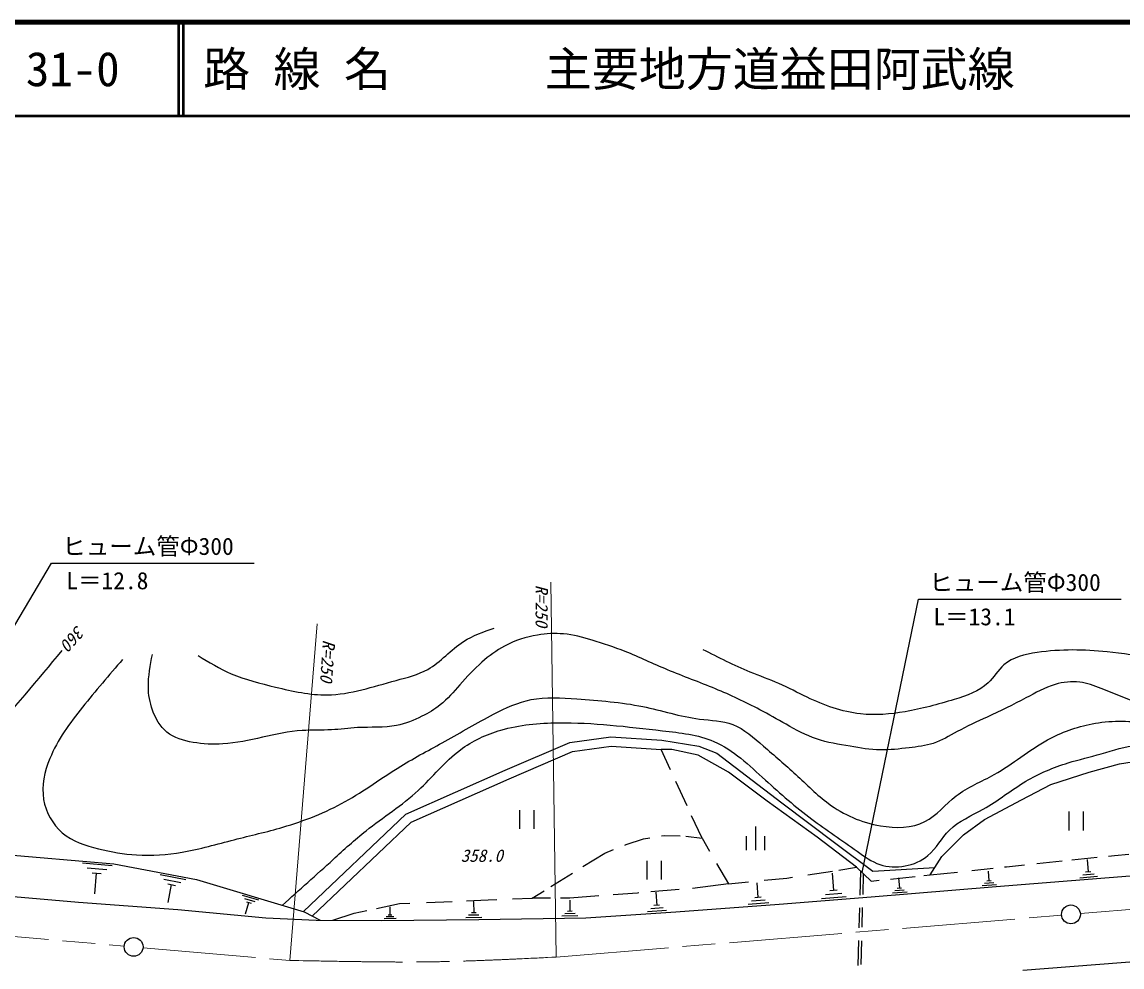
# Model space of a CAD drawing. Units: millimetres, scale not verified. Extents: x 40000 to 680000, y 20000 to 380000.
# Drawn here: x 161105 to 278160, y 279444 to 380000 of the extents above; entities that cross this region are included whole.
import ezdxf
from ezdxf.enums import TextEntityAlignment as Align

# ---------------------------------------------------------------- set-up
doc = ezdxf.new("R2010")
doc.units = ezdxf.units.MM
doc.header["$LTSCALE"] = 1000
doc.linetypes.add('CHAIN', pattern=[18.5, 12, -1.5, 3.5, -1.5])
for name, color, linetype, lineweight in [('M-BGD', 7, 'Continuous', 25), ('M-BMK', 2, 'CHAIN', 13), ('M-BMK-SRVR', 3, 'Continuous', 25), ('M-STR-HTXT', 7, 'Continuous', 13), ('M-STR-STR3', 7, 'Continuous', 25), ('M-TTL', 2, 'Continuous', 140), ('M-TTL-LINE', 7, 'Continuous', 50), ('M-TTL-TXT', 7, 'Continuous', 13)]:
    doc.layers.add(name, color=color, linetype=linetype, lineweight=lineweight)
doc.styles.add('ＭＳ ゴシック', font='')
doc.styles.get('ＭＳ ゴシック').set_extended_font_data('MS Gothic')

msp = doc.modelspace()

# ---------------------------------------------------------------- linework, layer by layer
at = {"layer": 'M-BGD'}
for p, q in [((212530, 300374), (219404, 303342)), ((219404, 303342), (223779, 303936)), ((223779, 303936), (229194, 303574)), ((229194, 303574), (233129, 302939)), ((212930, 299457), (219674, 302369)), ((219674, 302369), (223813, 302931)), ((223813, 302931), (229127, 302576)), ((230263, 302576), (229127, 302576)), ((230115, 300429), (229127, 302576)), ((233067, 301998), (230263, 302576)), ((233129, 302939), (235044, 302183)), ((235044, 302183), (241954, 296909)), ((236272, 300173), (233067, 301998)), ((274683, 300166), (277880, 301050)), ((277880, 301050), (281213, 301595)), ((201945, 295704), (212530, 300374)), ((240412, 297101), (236272, 300173)), ((270602, 298874), (274683, 300166)), ((202508, 294859), (212930, 299457)), ((231872, 296610), (230683, 299195)), ((267473, 297241), (270602, 298874)), ((245709, 293273), (240412, 297101)), ((241954, 296909), (247718, 292575)), ((263527, 295132), (267473, 297241)), ((191050, 285354), (201945, 295704)), ((214075, 294144), (214075, 296144)), ((215575, 296144), (215575, 294144)), ((233468, 293140), (232362, 295544)), ((261283, 293500), (263527, 295132)), ((272545, 293981), (272545, 295981)), ((274045, 295981), (274045, 293981)), ((191992, 284869), (202508, 294859)), ((239164, 294379), (239164, 291879)), ((225411, 292472), (227236, 293095)), ((227236, 293095), (227906, 293203)), ((229149, 293401), (229462, 293451)), ((229462, 293451), (231128, 293386)), ((231732, 293362), (233468, 293140)), ((233468, 293140), (234260, 291769)), ((238164, 293379), (238164, 291879)), ((240164, 291879), (240164, 293379)), ((249893, 290069), (245709, 293273)), ((258970, 291187), (261283, 293500)), ((156304, 291690), (170881, 290436)), ((220776, 290123), (223109, 291573)), ((223109, 291573), (224031, 291933)), ((225267, 292416), (225411, 292472)), ((247718, 292575), (251643, 289631)), ((167535, 290527), (170705, 290247)), ((170881, 290436), (179663, 288749)), ((227631, 288755), (227631, 290755)), ((229131, 290755), (229131, 288755)), ((235014, 290464), (236272, 288288)), ((257754, 289236), (258970, 291187)), ((265883, 290114), (267789, 290313)), ((269107, 290451), (271798, 290733)), ((272806, 290838), (275524, 291123)), ((274465, 290887), (274575, 289557)), ((276741, 291250), (277359, 291315)), ((277359, 291315), (278872, 291462)), ((168045, 290007), (170115, 289827)), ((168555, 289477), (169515, 289397)), ((168845, 287217), (169035, 289437)), ((175815, 289287), (178545, 288757)), ((217364, 288002), (219671, 289436)), ((244741, 289254), (247368, 289656)), ((247305, 289437), (247455, 287587)), ((248023, 289757), (249893, 290069)), ((249893, 290069), (251475, 288583)), ((250298, 287102), (250369, 289621)), ((250600, 287149), (250661, 289347)), ((251643, 289631), (258243, 290020)), ((257088, 289167), (257754, 289236)), ((257754, 289236), (260651, 289549)), ((262177, 289714), (264445, 289959)), ((263915, 289657), (264005, 288597)), ((264759, 287995), (283925, 289532)), ((265673, 290091), (265883, 290114)), ((275215, 289317), (273975, 289227)), ((274855, 289577), (274285, 289537)), ((176215, 288787), (177995, 288447)), ((176615, 288287), (177435, 288127)), ((176655, 286297), (177025, 288207)), ((179663, 288749), (191126, 285331)), ((236272, 288288), (232444, 287798)), ((236272, 288288), (238422, 288503)), ((239305, 288397), (239425, 286847)), ((240079, 288669), (242504, 288911)), ((242504, 288911), (243111, 289004)), ((251452, 286902), (264759, 287995)), ((251475, 288583), (252334, 288672)), ((253516, 288795), (256156, 289070)), ((254375, 288917), (254475, 287817)), ((264795, 288197), (263285, 288077)), ((264515, 288407), (263535, 288327)), ((264235, 288617), (263775, 288577)), ((275565, 289057), (273665, 288907)), ((158539, 287084), (167106, 286355)), ((184545, 287087), (186255, 286577)), ((213293, 286691), (215407, 286785)), ((215407, 286785), (216657, 287562)), ((217340, 286780), (215407, 286785)), ((222474, 287002), (219402, 286775)), ((226613, 287309), (223996, 287115)), ((226733, 287319), (226613, 287309)), ((231039, 287680), (228029, 287428)), ((228555, 287407), (228655, 285997)), ((239755, 286867), (239095, 286817)), ((241661, 286146), (251452, 286902)), ((248825, 286897), (246185, 286697)), ((248335, 287257), (246625, 287127)), ((247845, 287617), (247055, 287557)), ((255285, 287417), (253725, 287287)), ((254995, 287627), (253985, 287547)), ((254705, 287837), (254235, 287797)), ((167106, 286355), (177679, 285547)), ((184765, 286737), (185875, 286407)), ((184885, 285117), (185245, 286317)), ((184985, 286387), (185495, 286237)), ((198840, 285671), (201291, 286197)), ((200255, 285857), (200265, 284967)), ((201291, 286197), (202363, 286236)), ((204159, 286302), (206006, 286370)), ((206006, 286370), (206884, 286408)), ((208393, 286474), (210698, 286574)), ((209165, 286397), (209185, 285217)), ((210698, 286574), (211647, 286617)), ((219402, 286775), (218424, 286777)), ((219385, 286557), (219405, 285377)), ((229325, 285737), (228015, 285647)), ((228955, 286017), (228345, 285977)), ((230697, 285313), (241661, 286146)), ((240585, 286267), (238365, 286097)), ((240175, 286567), (238735, 286457)), ((250200, 283598), (250260, 285728)), ((250502, 283673), (250561, 285772)), ((177679, 285547), (187053, 284688)), ((187053, 284688), (192418, 284428)), ((191126, 285331), (192826, 284425)), ((194191, 284414), (196446, 285158)), ((196446, 285158), (197794, 285447)), ((199370, 284376), (209735, 284506)), ((200905, 284597), (199635, 284577)), ((200685, 284787), (199855, 284777)), ((200455, 284967), (200075, 284967)), ((210035, 284707), (208335, 284687)), ((209735, 284967), (208635, 284947)), ((209435, 285217), (208925, 285207)), ((209735, 284506), (221088, 284688)), ((220265, 284877), (218565, 284847)), ((219965, 285127), (218855, 285107)), ((219655, 285377), (219145, 285367)), ((221088, 284688), (230697, 285313)), ((229695, 285457), (227675, 285317)), ((192418, 284428), (199370, 284376)), ((250088, 279621), (250162, 282257)), ((250390, 279697), (250461, 282227)), ((292003, 280945), (267602, 279083))]:
    msp.add_line(p, q, dxfattribs=at)
for points, knots in [([(350732, 307461), (350148, 307276), (349564, 307090), (349003, 307159), (348471, 307224), (347960, 307518), (347475, 307820), (346556, 308392), (345734, 308991), (344888, 309637), (344360, 310039), (343822, 310459), (343208, 310669), (342678, 310850), (342091, 310874), (341515, 310848), (339828, 310772), (338240, 310270), (336641, 309784), (335449, 309422), (334250, 309068), (333135, 308538), (331899, 307950), (330766, 307145), (329630, 306357), (328473, 305554), (327314, 304768), (326085, 304097), (325000, 303505), (323861, 303003), (322697, 302578), (321360, 302091), (319990, 301704), (318646, 301254), (317636, 300916), (316641, 300541), (315607, 300241), (314440, 299902), (313224, 299658), (312024, 299735), (310984, 299801), (309956, 300108), (308986, 300514), (307432, 301164), (306023, 302070), (304584, 302929), (303660, 303480), (302724, 304013), (301741, 304448), (300730, 304895), (299669, 305240), (298586, 305461), (297637, 305654), (296672, 305752), (295703, 305772), (294194, 305803), (292678, 305644), (291185, 305772), (289775, 305893), (288386, 306269), (286978, 306473), (285491, 306689), (283983, 306713), (282499, 306941), (281481, 307097), (280474, 307350), (279499, 307681), (278297, 308089), (277145, 308616), (275955, 309083), (275208, 309376), (274447, 309646), (273657, 309745), (272791, 309854), (271889, 309757), (271047, 309512), (269944, 309190), (268945, 308611), (267931, 308070), (266573, 307346), (265189, 306689), (263802, 306045), (262730, 305547), (261656, 305056), (260608, 304487), (259776, 304035), (258961, 303534), (258076, 303240), (257257, 302969), (256379, 302875), (255505, 302773), (254474, 302652), (253450, 302518), (252428, 302539), (251363, 302561), (250300, 302752), (249234, 302929), (248020, 303131), (246801, 303315), (245651, 303708), (244525, 304092), (243465, 304677), (242418, 305266), (241482, 305792), (240556, 306322), (239613, 306824), (238082, 307639), (236506, 308379), (234900, 309044), (233209, 309745), (231485, 310361), (229798, 311070), (228285, 311704), (226802, 312413), (225279, 313017), (224132, 313473), (222963, 313870), (221774, 314225), (220776, 314522), (219766, 314791), (218735, 314887), (217818, 314973), (216886, 314922), (215970, 314770), (214747, 314567), (213553, 314183), (212464, 313601), (211592, 313136), (210788, 312544), (210049, 311888), (209211, 311143), (208457, 310316), (207712, 309473), (207046, 308719), (206387, 307951), (205609, 307330), (205014, 306856), (204350, 306467), (203661, 306123), (202801, 305693), (201902, 305332), (200974, 305149), (199618, 304881), (198200, 304991), (196806, 304915), (195879, 304865), (194963, 304732), (194040, 304682), (193004, 304625), (191958, 304671), (190924, 304604), (189499, 304510), (188095, 304200), (186689, 303890), (185290, 303582), (183889, 303274), (182478, 303179), (181429, 303109), (180374, 303158), (179307, 303343), (178301, 303518), (177284, 303815), (176518, 304437), (175801, 305019), (175305, 305887), (174987, 306788), (174704, 307591), (174563, 308421), (174550, 309249), (174531, 310399), (174759, 311546), (174987, 312694)], [0, 0, 0, 0, 1, 1, 1, 2, 2, 2, 3, 3, 3, 4, 4, 4, 5, 5, 5, 6, 6, 6, 7, 7, 7, 8, 8, 8, 9, 9, 9, 10, 10, 10, 11, 11, 11, 12, 12, 12, 13, 13, 13, 14, 14, 14, 15, 15, 15, 16, 16, 16, 17, 17, 17, 18, 18, 18, 19, 19, 19, 20, 20, 20, 21, 21, 21, 22, 22, 22, 23, 23, 23, 24, 24, 24, 25, 25, 25, 26, 26, 26, 27, 27, 27, 28, 28, 28, 29, 29, 29, 30, 30, 30, 31, 31, 31, 32, 32, 32, 33, 33, 33, 34, 34, 34, 35, 35, 35, 36, 36, 36, 37, 37, 37, 38, 38, 38, 39, 39, 39, 40, 40, 40, 41, 41, 41, 42, 42, 42, 43, 43, 43, 44, 44, 44, 45, 45, 45, 46, 46, 46, 47, 47, 47, 48, 48, 48, 49, 49, 49, 50, 50, 50, 51, 51, 51, 52, 52, 52, 53, 53, 53, 54, 54, 54, 55, 55, 55, 56, 56, 56, 57, 57, 57, 57]), ([(179842, 312584), (180993, 311885), (182144, 311186), (183363, 310656), (184859, 310007), (186458, 309613), (188074, 309229), (189908, 308793), (191763, 308370), (193595, 308396), (196052, 308431), (198465, 309276), (200923, 309942), (202088, 310259), (203264, 310535), (204278, 311108), (205657, 311888), (206737, 313217), (208085, 314083), (209080, 314722), (210220, 315108), (211360, 315495)], [0, 0, 0, 0, 1, 1, 1, 2, 2, 2, 3, 3, 3, 4, 4, 4, 5, 5, 5, 6, 6, 6, 7, 7, 7, 7]), ([(165335, 313124), (162755, 309981), (160174, 306838), (157264, 303789), (156007, 302472), (154688, 301172), (153958, 299607), (153438, 298494), (153215, 297245), (152950, 295950), (152747, 294953), (152518, 293929), (152758, 293039), (152997, 292149), (153702, 291393), (154408, 290637)], [0, 0, 0, 0, 1, 1, 1, 2, 2, 2, 3, 3, 3, 4, 4, 4, 5, 5, 5, 5]), ([(327623, 310293), (325685, 309150), (323747, 308008), (321713, 307069), (320070, 306310), (318365, 305684), (316570, 305303), (315175, 305008), (313725, 304861), (312349, 305073), (310562, 305349), (308900, 306230), (307206, 306992), (305311, 307845), (303376, 308549), (301372, 308911), (299891, 309179), (298372, 309260), (296844, 309218), (294957, 309166), (293057, 308927), (291240, 309218), (289540, 309490), (287914, 310225), (286251, 310830), (283110, 311972), (279840, 312648), (276580, 312979), (274129, 313228), (271683, 313283), (269134, 312902), (267846, 312710), (266531, 312406), (265603, 311598), (264974, 311048), (264522, 310266), (263915, 309679), (262960, 308756), (261617, 308315), (260307, 307913), (258552, 307375), (256853, 306909), (255088, 306608), (253524, 306342), (251907, 306206), (250329, 306378), (248358, 306593), (246449, 307287), (244649, 308143), (243641, 308623), (242667, 309153), (241655, 309602), (240650, 310047), (239606, 310413), (238585, 310830), (236878, 311527), (235237, 312368), (233595, 313209)], [0, 0, 0, 0, 1, 1, 1, 2, 2, 2, 3, 3, 3, 4, 4, 4, 5, 5, 5, 6, 6, 6, 7, 7, 7, 8, 8, 8, 9, 9, 9, 10, 10, 10, 11, 11, 11, 12, 12, 12, 13, 13, 13, 14, 14, 14, 15, 15, 15, 16, 16, 16, 17, 17, 17, 18, 18, 18, 19, 19, 19, 19]), ([(171817, 312176), (170370, 310499), (168924, 308822), (167537, 307085), (166188, 305396), (164896, 303651), (164069, 301625), (163506, 300245), (163159, 298736), (163405, 297271), (163632, 295920), (164363, 294608), (165397, 293730), (166465, 292822), (167854, 292377), (169234, 292033), (170587, 291695), (171929, 291453), (173292, 291368), (174910, 291268), (176555, 291387), (178162, 291664), (180037, 291986), (181859, 292521), (183696, 292992), (185418, 293433), (187153, 293818), (188861, 294320), (191162, 294996), (193415, 295883), (195502, 297050), (197537, 298188), (199415, 299593), (201405, 300813), (202945, 301758), (204553, 302593), (206128, 303470), (207846, 304426), (209526, 305433), (211293, 306347), (212570, 307008), (213894, 307621), (215277, 307897), (216853, 308211), (218507, 308090), (220147, 307971), (222523, 307798), (224869, 307631), (227157, 307159), (229165, 306744), (231128, 306094), (233207, 305831), (234412, 305678), (235657, 305656), (236749, 305240), (237957, 304781), (238980, 303841), (239996, 302953), (241173, 301924), (242341, 300967), (243464, 299928), (244598, 298878), (245687, 297745), (246932, 296829), (248541, 295643), (250411, 294820), (252466, 294468), (254085, 294190), (255819, 294204), (257188, 294910), (258428, 295550), (259369, 296758), (260508, 297640), (261743, 298596), (263211, 299169), (264567, 299928), (266537, 301032), (268269, 302531), (270248, 303617), (271715, 304422), (273317, 305000), (274971, 305314), (276843, 305670), (278780, 305689), (280652, 305388), (282345, 305116), (283985, 304582), (285670, 304281), (286956, 304052), (288268, 303958), (289580, 303986), (291606, 304030), (293633, 304364), (295631, 304207), (297872, 304032), (300078, 303239), (302124, 302215), (303747, 301403), (305269, 300446), (306478, 299042), (307673, 297654), (308561, 295829), (310093, 295132), (310860, 294783), (311787, 294716), (312714, 294650)], [0, 0, 0, 0, 1, 1, 1, 2, 2, 2, 3, 3, 3, 4, 4, 4, 5, 5, 5, 6, 6, 6, 7, 7, 7, 8, 8, 8, 9, 9, 9, 10, 10, 10, 11, 11, 11, 12, 12, 12, 13, 13, 13, 14, 14, 14, 15, 15, 15, 16, 16, 16, 17, 17, 17, 18, 18, 18, 19, 19, 19, 20, 20, 20, 21, 21, 21, 22, 22, 22, 23, 23, 23, 24, 24, 24, 25, 25, 25, 26, 26, 26, 27, 27, 27, 28, 28, 28, 29, 29, 29, 30, 30, 30, 31, 31, 31, 32, 32, 32, 33, 33, 33, 34, 34, 34, 35, 35, 35, 35]), ([(188808, 286022), (190615, 287637), (192423, 289252), (194217, 290885), (195361, 291927), (196500, 292976), (197712, 293937), (199545, 295390), (201547, 296642), (203265, 298229), (204790, 299637), (206092, 301310), (207751, 302548), (209031, 303504), (210523, 304201), (212071, 304653), (214048, 305230), (216116, 305405), (218162, 305428), (221868, 305470), (225505, 305015), (229250, 304591), (231135, 304378), (233047, 304172), (234728, 303450), (236785, 302566), (238495, 300909), (240206, 299341), (241817, 297865), (243430, 296469), (245137, 295187), (246706, 294008), (248355, 292926), (249976, 291763), (250742, 291213), (251502, 290645), (252395, 290348), (254053, 289796), (256168, 290177), (257508, 291307), (258418, 292073), (258970, 293185), (259791, 294000), (260777, 294980), (262150, 295531), (263397, 296237), (264986, 297136), (266372, 298286), (267917, 299204), (269325, 300041), (270866, 300685), (272436, 301167), (273598, 301524), (274775, 301791), (275951, 302126), (277224, 302488), (278495, 302930), (279786, 303039), (281542, 303188), (283337, 302722), (285127, 302582), (286927, 302442), (288724, 302631), (290514, 302765), (291986, 302875), (293455, 302947), (294942, 302948), (296360, 302948), (297795, 302884), (299142, 302491), (300490, 302098), (301749, 301377), (302886, 300528), (304312, 299463), (305546, 298196), (306857, 297013), (307803, 296159), (308789, 295349), (309775, 294538)], [0, 0, 0, 0, 1, 1, 1, 2, 2, 2, 3, 3, 3, 4, 4, 4, 5, 5, 5, 6, 6, 6, 7, 7, 7, 8, 8, 8, 9, 9, 9, 10, 10, 10, 11, 11, 11, 12, 12, 12, 13, 13, 13, 14, 14, 14, 15, 15, 15, 16, 16, 16, 17, 17, 17, 18, 18, 18, 19, 19, 19, 20, 20, 20, 21, 21, 21, 22, 22, 22, 23, 23, 23, 24, 24, 24, 25, 25, 25, 26, 26, 26, 26])]:
    msp.add_open_spline(points, degree=3, knots=knots, dxfattribs=at)
at = {"layer": 'M-BMK'}
for p, q in [((273738, 285124), (307598, 287929)), ((133527, 285001), (171987, 281668)), ((217939, 280500), (271729, 284957)), ((173992, 281494), (189591, 280142))]:
    msp.add_line(p, q, dxfattribs=at)
msp.add_open_spline([(189591, 280142), (192151, 280093), (194712, 280044), (197273, 280010), (199355, 279982), (201438, 279963), (203520, 279981), (208329, 280023), (213134, 280262), (217939, 280500)], degree=3, knots=[0, 0, 0, 0, 1, 1, 1, 2, 2, 2, 3, 3, 3, 3], dxfattribs=at)
at = {"layer": 'M-BMK-SRVR'}
for centre in [(272730, 285043), (172987, 281585)]:
    msp.add_circle(centre, 1000, dxfattribs=at)
at = {"layer": 'M-STR-HTXT'}
for p, q in [((217939, 280500), (217380, 320387)), ((189591, 280142), (192513, 315974))]:
    msp.add_line(p, q, dxfattribs=at)
at = {"layer": 'M-STR-STR3'}
for p, q in [((144013, 288168), (164231, 322427)), ((164231, 322427), (185797, 322427)), ((250496, 289502), (256497, 318589)), ((256497, 318589), (278063, 318589))]:
    msp.add_line(p, q, dxfattribs=at)
at = {"layer": 'M-TTL'}
msp.add_line((680000, 380000), (40000, 380000), dxfattribs=at)
at = {"layer": 'M-TTL-LINE'}
for p, q in [((177750, 380000), (177750, 370000)), ((178250, 380000), (178250, 370000)), ((40000, 370000), (680000, 370000))]:
    msp.add_line(p, q, dxfattribs=at)

# ---------------------------------------------------------------- texts
at = {"layer": 'M-BGD', "style": 'ＭＳ ゴシック', "oblique": 15}
msp.add_text('360', height=1320, rotation=228.122, dxfattribs=at).set_placement((167474, 315454), align=Align.MIDDLE_LEFT)
msp.add_text('358.0', height=1320, dxfattribs=at).set_placement((207795, 291295), align=Align.MIDDLE_LEFT)
at = {"layer": 'M-STR-HTXT', "style": 'ＭＳ ゴシック', "oblique": 15}
for rotation, p in [(270, (215362, 320112)), (266.163, (192735, 314312))]:
    msp.add_text('R=250', height=1320, rotation=rotation, dxfattribs=at).set_placement(p, align=Align.BOTTOM_LEFT)
at = {"layer": 'M-STR-STR3', "style": 'ＭＳ ゴシック'}
for s, p in [('ヒューム管Φ300', (165393, 324211)), ('L＝12.8', (165821, 320555)), ('ヒューム管Φ300', (257659, 320372)), ('L＝13.1', (258087, 316716))]:
    msp.add_text(s, height=1833, dxfattribs=at).set_placement(p, align=Align.MIDDLE_LEFT)
at = {"layer": 'M-TTL-TXT', "style": 'ＭＳ ゴシック'}
for s, p in [('路 線 名', (180380, 375000)), ('主要地方道益田阿武線', (216734, 375000)), ('31-0', (161521, 375000))]:
    msp.add_text(s, height=3666, dxfattribs=at).set_placement(p, align=Align.MIDDLE_LEFT)

doc.saveas('drawing.dxf')
